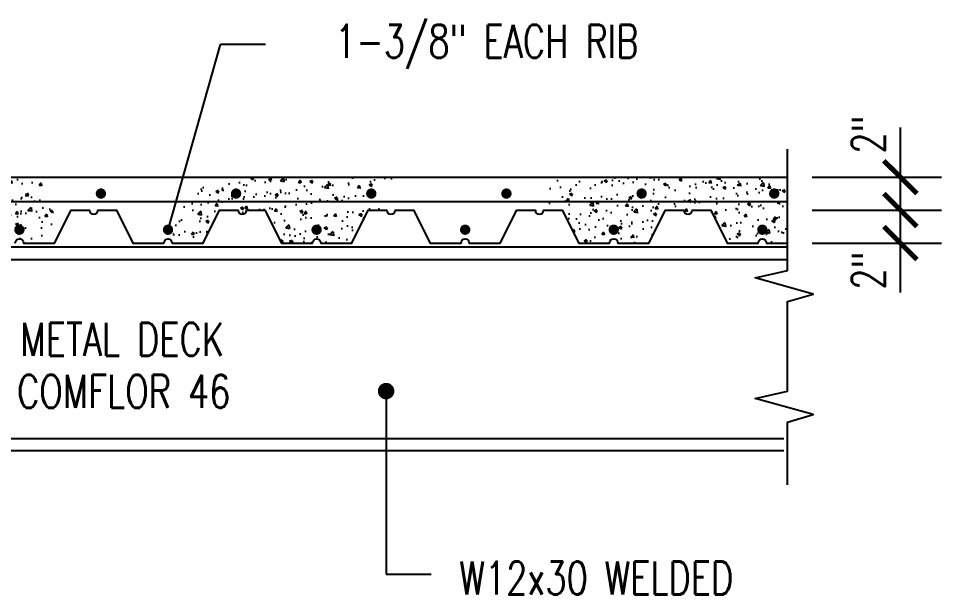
# Model space of a CAD drawing. Header units: inches. Extents: x 58342 to 61343, y 11242 to 14225.
# Drawn here: x 58509.8 to 58565.8, y 13944.7 to 13979.6 of the extents above; entities that cross this region are included whole.
import ezdxf

# ---------------------------------------------------------------- set-up
doc = ezdxf.new("R2010")
doc.units = ezdxf.units.IN
doc.header["$MEASUREMENT"] = 0
doc.header["$PDMODE"] = 3
doc.linetypes.add('HIDDEN', pattern=[0.375, 0.25, -0.125])
for name, color, linetype in [('BAR', 4, 'Continuous'), ('CONC', 3, 'Continuous'), ('GIRDER', 6, 'HIDDEN'), ('L5', 5, 'Continuous'), ('WALL', 3, 'Continuous')]:
    doc.layers.add(name, color=color, linetype=linetype)
doc.styles.add('ROMANS', font='simplex.shx', dxfattribs={"width": 0.75})
doc.dimstyles.new('1-24', dxfattribs={"dimtxt": 2, "dimasz": 2, "dimexe": 2.5, "dimexo": 1.5, "dimgap": 0.75, "dimtad": 1, "dimdec": 6, "dimzin": 3, "dimdsep": 46, "dimlunit": 4, "dimtxsty": 'ROMANS', "dimblk": 'ARCHTICK', "dimcen": 0, "dimdle": 3, "dimclrd": 1, "dimclre": 1, "dimclrt": 2, "dimazin": 0, "dimtfac": 0.75, "dimtdec": 6, "dimtix": 1, "dimtmove": 2, "dimatfit": 3, "dimfxl": 0, "dimfrac": 1, "dimtolj": 1, "dimtzin": 1, "dimarcsym": 0})
pattern_1 = [(50, (5678.7223, 118.1793), (1.793150457, -0.156880337), [0.1875, -2.0625]), (355, (5678.7223, 118.1793), (-0.346878334, 1.880480334), [0.15, -1.65]), (100.4514, (5678.8717, 118.1663), (1.446273454, 1.723598855), [0.159350475, -1.75285528]), (46.1842, (5678.7223, 118.6793), (2.66810262, -0.41379754), [0.28125, -3.09375]), (96.6356, (5678.9446, 118.6449), (2.33665676, 2.43529468), [0.23902572, -2.6292825]), (351.1842, (5678.7223, 118.6793), (2.33665486, 2.4352965), [0.225, -2.475]), (21, (5678.9723, 118.5543), (1.49226763, -1.006547227), [0.1875, -2.0625]), (326, (5678.9723, 118.5543), (0.60828833, 1.81287511), [0.15, -1.65]), (71.4514, (5679.0967, 118.4705), (2.10055657, 0.80632624), [0.159350475, -1.75285528]), (37.5, (5678.7223, 118.17935), (0.030399638, 0.8322346346), [0, -1.63, 0, -1.675, 0, -1.65625]), (7.5, (5678.7223, 118.17935), (0.657673844, 0.98602928), [0, -0.955, 0, -1.5925, 0, -0.63125]), (327.5, (5678.1648, 118.17935), (1.3345560904, -0.056387179), [0, -0.625, 0, -1.95, 0, -2.5875]), (317.5, (5677.9148, 118.1793), (1.457965423, 0.250262456), [0, -0.8125, 0, -1.295, 0, -1.8375])]

# ---------------------------------------------------------------- blocks, each defined once
blk = doc.blocks.new('_ARCHTICK')
at = {"color": 0, "linetype": 'ByBlock', "const_width": 0.15}
blk.add_lwpolyline([(-0.5, -0.5), (0.5, 0.5)], dxfattribs=at)
blk = doc.blocks.new('*D1146')
at = {"layer": 'DEFPOINTS', "color": 0, "transparency": 16777216}
for p in [(58556.419, 13970), (58556.419, 13968), (58563.254, 13968)]:
    blk.add_point(p, dxfattribs=at)
at = {"layer": 'WALL', "color": 1, "lineweight": -2, "transparency": 16777216}
for p, q in [((58563.254, 13973), (58563.254, 13965)), ((58557.919, 13970), (58565.754, 13970)), ((58557.919, 13968), (58565.754, 13968))]:
    blk.add_line(p, q, dxfattribs=at)
at = {"layer": 'WALL', "color": 1, "lineweight": -2, "transparency": 16777216, "xscale": 2, "yscale": 2, "zscale": 2}
for p, rotation in [((58563.254, 13970), 90), ((58563.254, 13968), 270)]:
    blk.add_blockref('_ARCHTICK', p, dxfattribs=dict(at, rotation=rotation))
at = {"layer": 'WALL', "color": 2, "transparency": 16777216, "insert": (58561.314, 13972.577), "char_height": 2, "attachment_point": 5, "rotation": 90, "style": 'ROMANS'}
blk.add_mtext('\\A1;2"', dxfattribs=at)
blk = doc.blocks.new('*D1147')
at = {"layer": 'DEFPOINTS', "color": 0, "transparency": 16777216}
for p in [(58556.419, 13968), (58556.419, 13966), (58563.254, 13966)]:
    blk.add_point(p, dxfattribs=at)
at = {"layer": 'WALL', "color": 1, "lineweight": -2, "transparency": 16777216}
for p, q in [((58563.254, 13971), (58563.254, 13963)), ((58557.919, 13968), (58565.754, 13968)), ((58557.919, 13966), (58565.754, 13966))]:
    blk.add_line(p, q, dxfattribs=at)
at = {"layer": 'WALL', "color": 1, "lineweight": -2, "transparency": 16777216, "xscale": 2, "yscale": 2, "zscale": 2}
for p, rotation in [((58563.254, 13968), 90), ((58563.254, 13966), 270)]:
    blk.add_blockref('_ARCHTICK', p, dxfattribs=dict(at, rotation=rotation))
at = {"layer": 'WALL', "color": 2, "transparency": 16777216, "insert": (58561.314, 13964.334), "char_height": 2, "attachment_point": 5, "rotation": 90, "style": 'ROMANS'}
blk.add_mtext('\\A1;2"', dxfattribs=at)

msp = doc.modelspace()

# ---------------------------------------------------------------- hatches: boundary and pattern name
at = {"layer": 'CONC', "linetype": 'Continuous', "ltscale": 5}
h = msp.add_hatch(dxfattribs=at)
h.set_pattern_fill('AR-CONC', color=2, scale=0.25, style=0)
h.set_pattern_definition(pattern_1)
h.paths.add_polyline_path([(58511.5568191, 13968.8023615), (58511.2426783, 13968.8671872), (58511.356212, 13969.5272964), (58511.1025486, 13969.9001108), (58511.1120163, 13970.0001685), (58495.5768104, 13970.0001685), (58495.8607352, 13969.747442), (58495.0431257, 13969.0940963), (58495.7018951, 13968.8845437), (58495.060757, 13968.3838462), (58495.2964373, 13968.0001675), (58496.1497714, 13968.0001675, 1), (58496.6497714, 13968.0001675), (58497.7747714, 13968.0001675), (58498.7747714, 13966.0001675), (58500.6497714, 13966.0001675, -1), (58501.1497714, 13966.0001675), (58503.0247714, 13966.0001675), (58504.0247714, 13968.0001675), (58505.1497714, 13968.0001675, 1), (58505.6497714, 13968.0001675), (58506.7747714, 13968.0001675), (58507.7747714, 13966.0001675), (58509.6497714, 13966.0001675, -1), (58510.1497714, 13966.0001675), (58510.7254175, 13966.0001675), (58510.7911432, 13966.3142347), (58511.4513833, 13966.1955928), (58512.1353755, 13966.4091732), (58512.1828528, 13966.7129201), (58512.0270147, 13967.7183508)])
h = msp.add_hatch(dxfattribs=at)
h.set_pattern_fill('AR-CONC', color=2, scale=0.25, style=0)
h.set_pattern_definition([(50, (5759.7223, 118.1793), (1.793150457, -0.156880337), [0.1875, -2.0625]), (355, (5759.7223, 118.1793), (-0.346878334, 1.880480334), [0.15, -1.65]), (100.4514, (5759.8717, 118.1663), (1.446273454, 1.723598855), [0.159350475, -1.75285528]), (46.1842, (5759.7223, 118.6793), (2.66810262, -0.41379754), [0.28125, -3.09375]), (96.6356, (5759.9446, 118.6449), (2.33665676, 2.43529468), [0.23902572, -2.6292825]), (351.1842, (5759.7223, 118.6793), (2.33665486, 2.4352965), [0.225, -2.475]), (21, (5759.9723, 118.5543), (1.49226763, -1.006547227), [0.1875, -2.0625]), (326, (5759.9723, 118.5543), (0.60828833, 1.81287511), [0.15, -1.65]), (71.4514, (5760.0967, 118.4705), (2.10055657, 0.80632624), [0.159350475, -1.75285528]), (37.5, (5759.7223, 118.17935), (0.030399638, 0.8322346346), [0, -1.63, 0, -1.675, 0, -1.65625]), (7.5, (5759.7223, 118.17935), (0.657673844, 0.98602928), [0, -0.955, 0, -1.5925, 0, -0.63125]), (327.5, (5759.1648, 118.17935), (1.3345560904, -0.056387179), [0, -0.625, 0, -1.95, 0, -2.5875]), (317.5, (5758.9148, 118.1793), (1.457965423, 0.250262456), [0, -0.8125, 0, -1.295, 0, -1.8375])])
h.paths.add_polyline_path([(58520.3048592, 13968.5245195), (58520.245094, 13968.3250493), (58519.9176281, 13968.2743521), (58519.6576271, 13967.9080718), (58519.3393696, 13967.838942), (58518.8181489, 13967.119964), (58519.224265, 13966.551269), (58519.3285408, 13966.0001675), (58521.0247714, 13966.0001675), (58522.0247714, 13968.0001675), (58523.1497714, 13968.0001675, 1), (58523.6497714, 13968.0001675), (58524.7747714, 13968.0001675), (58525.7747714, 13966.0001675), (58527.6497714, 13966.0001675, -1), (58528.1497714, 13966.0001675), (58530.0247714, 13966.0001675), (58531.0247714, 13968.0001675), (58531.758267, 13968.0001675), (58531.731722, 13968.1404589), (58531.4574569, 13968.5245195)])
h.paths.add_polyline_path([(58528.0560214, 13966.8097436, -1), (58527.7435214, 13966.8097436, -1)], flags=16)
h.paths.add_polyline_path([(58521.4935563, 13970.0001685), (58521.365915, 13969.5233666), (58521.0430533, 13969.4726694), (58520.4618969, 13969.0486432), (58520.3048592, 13968.5245195), (58531.4574569, 13968.5245195), (58531.3256058, 13968.709154), (58531.8468266, 13969.4281319), (58532.1650841, 13969.4972617), (58532.4250851, 13969.863542), (58532.752551, 13969.9142392), (58532.7782971, 13970.0001685)])
h.paths.add_polyline_path([(58530.4960091, 13969.0018961, 1), (58530.1835091, 13969.0018961, 1)], flags=16)
h.paths.add_polyline_path([(58522.308005, 13969.0018961, -1), (58521.995505, 13969.0018961, -1)], flags=16)
h = msp.add_hatch(dxfattribs=at)
h.set_pattern_fill('AR-CONC', color=2, scale=0.25, style=0)
h.set_pattern_definition(pattern_1)
h.paths.add_polyline_path([(58556.4194227, 13968.5245195), (58542.0059547, 13968.5245195), (58542.0059547, 13968.0001685), (58542.7747714, 13968.0001685), (58543.7747714, 13966.0001685), (58545.6497714, 13966.0001685, -1), (58546.1497714, 13966.0001685), (58548.0247714, 13966.0001685), (58549.0247714, 13968.0001685), (58550.1497714, 13968.0001685, 1), (58550.6497714, 13968.0001685), (58551.7747714, 13968.0001685), (58552.7747714, 13966.0001685), (58554.6497714, 13966.0001685, -1), (58555.1497714, 13966.0001685), (58556.4194227, 13966.0001685)])
h.paths.add_polyline_path([(58554.7435214, 13966.8097436, 1), (58555.0560214, 13966.8097436, 1)], flags=16)
h.paths.add_polyline_path([(58546.0560214, 13966.8097436, -1), (58545.7435214, 13966.8097436, -1)], flags=16)
h.paths.add_polyline_path([(58542.0059547, 13970.0001685), (58542.0059547, 13968.5245195), (58556.4194227, 13968.5245195), (58556.4194227, 13970.0001685)])
h.paths.add_polyline_path([(58547.4315582, 13969.0018961, -1), (58547.7440582, 13969.0018961, -1)], flags=16)
h.paths.add_polyline_path([(58555.4633123, 13969.0018961, -1), (58555.7758123, 13969.0018961, -1)], flags=16)

# ---------------------------------------------------------------- linework, layer by layer
at = {"layer": 'BAR', "linetype": 'Continuous', "ltscale": 5}
msp.add_line((58396.6100805, 13968.5245195), (58556.4194227, 13968.5245195), dxfattribs=at)
at = {"layer": 'BAR', "linetype": 'Continuous', "ltscale": 5, "const_width": 0.3125}
for points in [[(58514.6795419, 13969.0018961, 1), (58514.9920419, 13969.0018961, 1)], [(58522.8675459, 13969.0018961, 1), (58523.1800459, 13969.0018961, 1)], [(58531.05555, 13969.0018961, 1), (58531.36805, 13969.0018961, 1)], [(58539.2435541, 13969.0018961, 1), (58539.5560541, 13969.0018961, 1)], [(58547.4315582, 13969.0018961, 1), (58547.7440582, 13969.0018961, 1)], [(58555.4633123, 13969.0018961, 1), (58555.7758123, 13969.0018961, 1)], [(58509.7435214, 13966.8097436, 1), (58510.0560214, 13966.8097436, 1)], [(58518.7435214, 13966.8097436, 1), (58519.0560214, 13966.8097436, 1)], [(58527.7435214, 13966.8097436, 1), (58528.0560214, 13966.8097436, 1)], [(58536.7435214, 13966.8097436, 1), (58537.0560214, 13966.8097436, 1)], [(58545.7435214, 13966.8097436, 1), (58546.0560214, 13966.8097436, 1)], [(58554.7435214, 13966.8097436, 1), (58555.0560214, 13966.8097436, 1)]]:
    msp.add_lwpolyline(points, format="xyb", close=True, dxfattribs=at)
at = {"layer": 'CONC', "linetype": 'Continuous', "ltscale": 5}
msp.add_line((58395.8697714, 13970.0001685), (58556.4194227, 13970.0001685), dxfattribs=at)
at = {"layer": 'GIRDER', "color": 1, "linetype": 'Continuous', "ltscale": 5}
for p, q in [((58518.8997714, 13966.8097436), (58522.0699939, 13978.0292917)), ((58524.8003341, 13978.0292917), (58522.0699939, 13978.0292917)), ((58532.1101691, 13957.0267779), (58532.1101691, 13945.9362859)), ((58532.1101691, 13945.9362859), (58534.8405093, 13945.9362859))]:
    msp.add_line(p, q, dxfattribs=at)
at = {"layer": 'GIRDER', "color": 3, "linetype": 'Continuous', "ltscale": 5}
for p, q in [((58477.7359612, 13965.0001675), (58556.4194227, 13965.0001675)), ((58474.5247714, 13954.1601675), (58556.1951669, 13954.1601675))]:
    msp.add_line(p, q, dxfattribs=at)
for points in [[(58556.4194227, 13965.7501675), (58477.9147714, 13965.7501675)], [(58556.1951669, 13953.4101675), (58474.2747714, 13953.4101675)]]:
    msp.add_lwpolyline(points, dxfattribs=at)
at = {"layer": 'GIRDER', "color": 1, "linetype": 'Continuous', "ltscale": 5, "const_width": 0.5}
msp.add_lwpolyline([(58531.8601691, 13957.0267779, 1), (58532.3601691, 13957.0267779, 1)], format="xyb", close=True, dxfattribs=at)
at = {"layer": 'L5'}
msp.add_lwpolyline([(58509.6497714, 13966.0001685, -1), (58510.1497714, 13966.0001685), (58512.0247714, 13966.0001685), (58513.0247714, 13968.0001685), (58514.1497714, 13968.0001685, 1), (58514.6497714, 13968.0001685), (58515.7747714, 13968.0001685), (58516.7747714, 13966.0001685), (58518.6497714, 13966.0001685, -1), (58519.1497714, 13966.0001685), (58521.0247714, 13966.0001685), (58522.0247714, 13968.0001685), (58523.1497714, 13968.0001685, 1), (58523.6497714, 13968.0001685), (58524.7747714, 13968.0001685), (58525.7747714, 13966.0001685), (58527.6497714, 13966.0001685, -1), (58528.1497714, 13966.0001685), (58530.0247714, 13966.0001685), (58531.0247714, 13968.0001685), (58532.1497714, 13968.0001685, 1), (58532.6497714, 13968.0001685), (58533.7747714, 13968.0001685), (58534.7747714, 13966.0001685), (58536.6497714, 13966.0001685, -1), (58537.1497714, 13966.0001685), (58539.0247714, 13966.0001685), (58540.0247714, 13968.0001685), (58541.1497714, 13968.0001685, 1), (58541.6497714, 13968.0001685), (58542.7747714, 13968.0001685), (58543.7747714, 13966.0001685), (58545.6497714, 13966.0001685, -1), (58546.1497714, 13966.0001685), (58548.0247714, 13966.0001685), (58549.0247714, 13968.0001685), (58550.1497714, 13968.0001685, 1), (58550.6497714, 13968.0001685), (58551.7747714, 13968.0001685), (58552.7747714, 13966.0001685), (58554.6497714, 13966.0001685, -1), (58555.1497714, 13966.0001685), (58556.4194227, 13966.0001685)], format="xyb", dxfattribs=at)
at = {"layer": 'WALL', "color": 1}
msp.add_lwpolyline([(58556.4194227, 13951.3396429), (58556.4194227, 13955.1468246), (58557.9839953, 13955.6025851), (58554.4617069, 13956.5863574), (58556.4194227, 13957.0287919), (58556.4194227, 13962.4536494), (58557.9839953, 13962.90941), (58554.4617069, 13963.8931823), (58556.4194227, 13964.3356168), (58556.4194227, 13971.6871552)], dxfattribs=at)

# ---------------------------------------------------------------- texts
at = {"layer": 'GIRDER', "color": 2, "linetype": 'Continuous', "ltscale": 5, "char_height": 2, "attachment_point": 5, "style": 'ROMANS'}
for s, insert in [('1-3/8" EACH RIB', (58538.2062221, 13977.9020652)), ('METAL DECK', (58516.1259467, 13960.1687243)), ('COMFLOR 46', (58516.2212682, 13957.0065575)), ('W12x30 WELDED', (58544.8457323, 13945.6952464))]:
    msp.add_mtext(s, dxfattribs=dict(at, insert=insert))

# ---------------------------------------------------------------- dimensions: what is measured, and where the dimension line sits
at = {"layer": 'WALL'}
for base, p1, p2, picture, middle in [((58563.2539887, 13968.0001685), (58556.4194227, 13970.0001685), (58556.4194227, 13968.0001685), '*D1146', (58561.3135126, 13972.5766627)), ((58563.2539887, 13966.0001685), (58556.4194227, 13968.0001685), (58556.4194227, 13966.0001685), '*D1147', (58561.3135126, 13964.3344991))]:
    dim = msp.add_linear_dim(base=base, p1=p1, p2=p2, angle=90, dimstyle='1-24', dxfattribs=at)
    dim.commit()
    dim.dimension.update_dxf_attribs({"geometry": picture, "text_midpoint": middle, "dimtype": 160})

doc.saveas('drawing.dxf')
